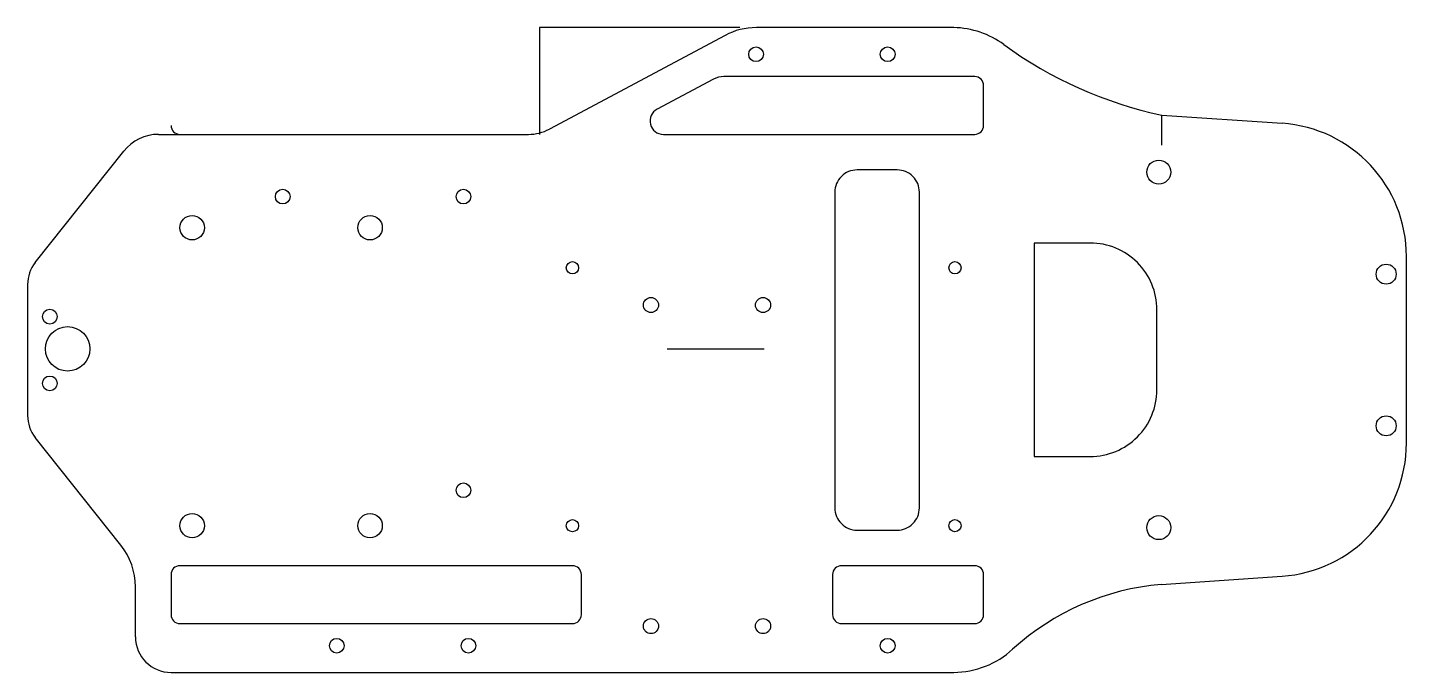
# Model space of a CAD drawing. Header units: millimetres. Extents: x -155 to 155, y -73 to 73.
import ezdxf

# ---------------------------------------------------------------- set-up
doc = ezdxf.new("R2010")
doc.units = ezdxf.units.MM
doc.layers.get('0').update_dxf_attribs({"linetype": 'CONTINUOUS'})

msp = doc.modelspace()

# ---------------------------------------------------------------- linework, layer by layer
for p, q in [((5.11, 72.51), (-39.89, 72.5)), ((-39.89, 72.5), (-39.89, 48.5)), ((53.26, 72.51), (8.86, 72.51)), ((1.8, 70.74), (-37.69, 49.68)), ((100.03, 52.82), (127.04, 50.98)), ((100.03, 46.06), (100.03, 52.82)), ((-125.53, 48.5), (-42.39, 48.5)), ((-153.26, 19.69), (-133.36, 44.72)), ((155, -20.93), (155, 21.05)), ((-155, 14.71), (-155, -14.71)), ((-11.23, 0.24), (10.6, 0.24)), ((-134.01, -43.9), (-153.26, -19.69)), ((99.88, -52.71), (127.03, -50.86)), ((-130.75, -64.5), (-130.75, -53.24)), ((-122.75, -72.5), (53.25, -72.5))]:
    msp.add_line(p, q)
for points in [[(59.94, 50.5), (59.94, 59.5, 0.414214), (57.94, 61.5), (1.56, 61.5, 0.123129), (-0.79, 60.91), (-13.48, 54.15, 0.780739), (-12.06, 48.5), (57.94, 48.5, 0.414214)], [(31.5, -40.5), (40.5, -40.5, 0.414214), (45.5, -35.5), (45.5, 35.5, 0.414214), (40.5, 40.5), (31.5, 40.5, 0.414214), (26.5, 35.5), (26.5, -35.5, 0.414214)], [(71.33, -23.94), (83.9, -23.94, 0.414214), (98.9, -8.94), (98.9, 9.06, 0.414214), (83.9, 24.06), (71.33, 24.06)], [(-122.75, -50.5), (-122.75, -59.5, 0.414214), (-120.75, -61.5), (-32.5, -61.5, 0.414214), (-30.5, -59.5), (-30.5, -50.5, 0.414214), (-32.5, -48.5), (-120.75, -48.5, 0.414214)], [(57.94, -48.5), (28, -48.5, 0.414214), (26, -50.5), (26, -59.5, 0.414214), (28, -61.5), (57.94, -61.5, 0.414214), (59.94, -59.5), (59.94, -50.5, 0.414214)]]:
    msp.add_lwpolyline(points, format="xyb", close=True)
for centre, radius in [((8.77, 66.5), 1.65), ((38.37, 66.5), 1.65), ((99.33, 40), 2.7), ((-97.64, 34.5), 1.65), ((-57, 34.5), 1.65), ((-118, 27.5), 2.75), ((-78, 27.5), 2.75), ((-32.5, 18.5), 1.38), ((53.5, 18.5), 1.37), ((150.45, 17.05), 2.25), ((-14.85, 10.12), 1.7), ((10.35, 10.12), 1.7), ((-150, 7.5), 1.65), ((-146, 0.26), 5), ((-150, -7.5), 1.65), ((150.45, -17.05), 2.25), ((-57, -31.54), 1.65), ((-118, -39.5), 2.75), ((-78, -39.5), 2.75), ((-32.5, -39.5), 1.38), ((53.5, -39.5), 1.37), ((99.33, -39.94), 2.7), ((-14.85, -62.08), 1.7), ((10.35, -62.08), 1.7), ((-85.48, -66.5), 1.65), ((-55.88, -66.5), 1.65), ((38.37, -66.5), 1.65)]:
    msp.add_circle(centre, radius)
for centre, radius, start, end in [((8.86, 57.51), 15, 90.0026, 118.0778), ((52.72, 52.51), 20.01, 53.9423, 88.4268), ((119.57, 144.32), 93.57, 233.9423, 257.9473), ((-120.75, 50.5), 2, 180, 270), ((-42.39, 58.5), 10, 270, 298.0778), ((125, 21.05), 30, 0, 86.1055), ((-125.53, 38.5), 10, 90, 141.5124), ((-147, 14.71), 8, 141.5124, 179.9999), ((-147, -14.71), 8, 180, 218.4876), ((125, -20.93), 30, 273.8851, 360), ((-145.75, -53.24), 15, 0, 38.4876), ((104.66, -109.25), 56.74, 94.8324, 132.3157), ((-122.75, -64.5), 8, 180, 270), ((53, -52.5), 20, 270.7271, 312.3157)]:
    msp.add_arc(centre, radius, start, end)

doc.saveas('drawing.dxf')
